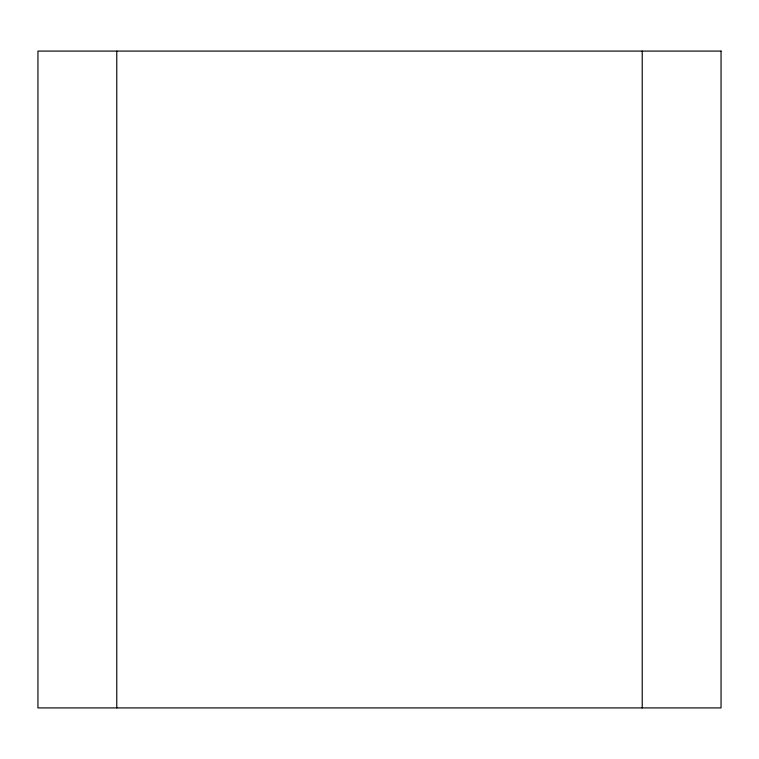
<?xml version="1.0" encoding="UTF-8"?>
<svg xmlns="http://www.w3.org/2000/svg" width="759" height="759" viewBox="0 0 759 759"><rect width="100%" height="100%" fill="white"/><g stroke="black" fill="none" stroke-linecap="round" stroke-linejoin="round"><path stroke-width="1.14" d="M642.228 51.09L642.228 707.91M116.772 51.09L116.772 707.91M721.05 51.09L37.95 51.09L37.95 707.91L721.05 707.91L721.05 51.09"/></g></svg>
